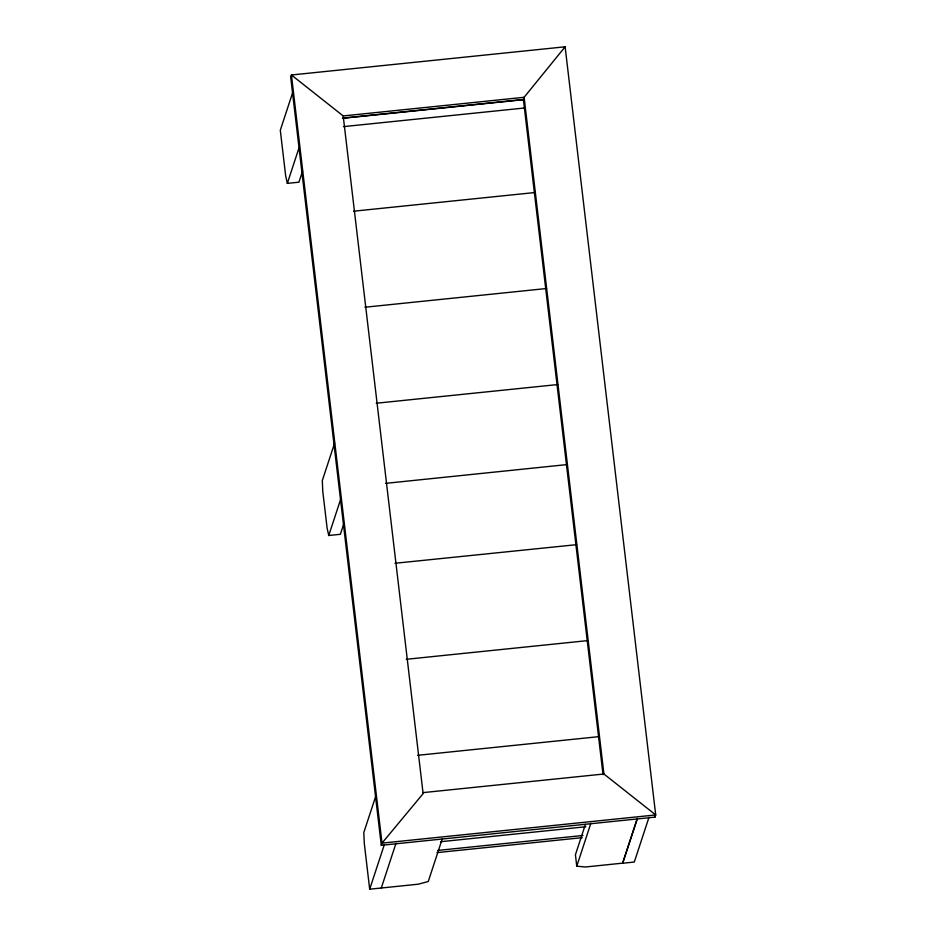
<?xml version="1.0" encoding="UTF-8"?>
<svg xmlns="http://www.w3.org/2000/svg" width="936" height="936" viewBox="0 0 936 936"><rect width="100%" height="100%" fill="white"/><g stroke="black" fill="none" stroke-linecap="round" stroke-linejoin="round"><path stroke-width="1.4" d="M292.769 92.313L280.297 130.256L285.691 175.98L287.34 183.374L298.935 182.181L302.574 171.112M287.34 183.374L299.157 147.408M334.561 443.278L322.288 480.624L322.791 491.517L327.109 528.091L328.758 535.497L340.353 534.304L343.992 523.236M328.758 535.497L341.032 498.151M603.041 774.727L523.399 99.473L524.113 97.297L565.122 46.8L655.703 814.94L654.989 817.116L381.291 845.302L290.698 77.162L291.424 74.985L565.122 46.8M375.617 796.63L363.788 832.595L364.303 843.476L369.685 889.2L418.404 884.181L428.255 881.49L442.354 838.609M381.291 845.302L382.005 843.125L423.119 793.634L343.196 115.935L291.424 74.985L382.005 843.125L655.703 814.94L603.919 774.002L423.002 792.628M369.685 889.2L384.392 844.494M381.291 888.007L395.986 843.301M585.421 824.335L575.418 854.767L576.763 866.198L585.468 866.982L622.58 863.156L637.276 818.45M576.763 866.198L590.862 823.306M637.393 818.532L622.697 863.238L634.292 862.044L648.987 817.327M343.196 115.935L524.113 97.297L603.919 774.002M342.482 118.111L523.399 99.473M343.442 118.228L523.634 99.672M343.489 126.629L525.131 107.932M353.574 211.208L535.216 192.5M364.9 307.23L546.542 288.522M376.214 403.24L557.868 384.544M385.562 483.362L567.298 464.56M394.98 563.273L576.635 544.67M406.306 659.295L587.948 640.587M417.631 755.317L599.274 736.609M440.54 841.721L585.854 826.757M437.674 850.438L582.988 835.474M436.96 852.614L582.274 837.65M654.65 814.261L654.989 817.116"/></g></svg>
